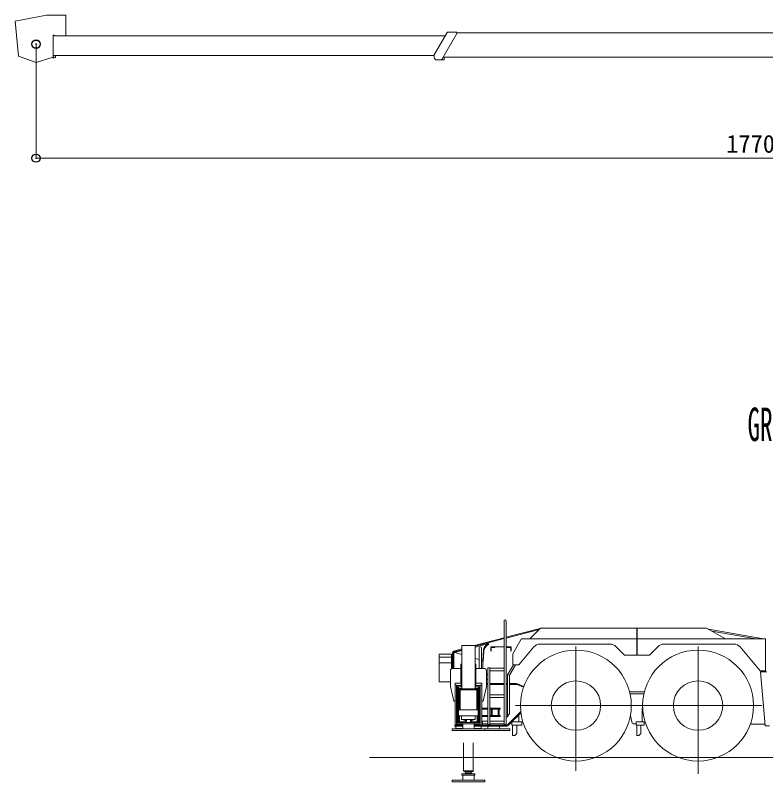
# Model space of a CAD drawing. Units: millimetres, scale not verified. Extents: x -33906 to 32977, y -25518 to 130343.
# Drawn here: x -32314 to -23100, y -25320 to -15915 of the extents above; entities that cross this region are included whole.
import ezdxf
from ezdxf.enums import TextEntityAlignment as Align

# ---------------------------------------------------------------- set-up
doc = ezdxf.new("R2010")
doc.units = ezdxf.units.MM
doc.header["$LTSCALE"] = 200
doc.header["$PDMODE"] = 32
doc.header["$PDSIZE"] = 100
doc.layers.add('0-0_0', color=7, linetype='Continuous', lineweight=18)
doc.layers.add('0-1_DEFPOINTS', color=7, linetype='Continuous')
doc.styles.add('ＭＳ ゴシック', font='')
doc.styles.get('ＭＳ ゴシック').set_extended_font_data('MS Gothic')

# ---------------------------------------------------------------- blocks, each defined once
blk = doc.blocks.new('_OPEN30')
at = {"layer": '0-0_0'}
blk.add_line((0, 0), (-1, 0), dxfattribs=at)
blk.add_lwpolyline([(-1, 0.27), (0, 0), (-1, -0.27)], dxfattribs=at)
blk = doc.blocks.new('D1')
at = {"layer": '0-0_0'}
for p, q in [((-45518.5, -1052.8), (-45518.5, -2452.7)), ((-27818.5, -1094.5), (-27818.5, -2452.7)), ((-27818.5, -2451.7), (-45518.5, -2451.7))]:
    blk.add_line(p, q, dxfattribs=at)
at = {"layer": '0-1_DEFPOINTS'}
for p in [(-45518.5, -1052.3), (-27818.5, -1094), (-45518.5, -2451.7)]:
    blk.add_point(p, dxfattribs=at)
at = {"layer": '0-0_0', "xscale": 2.77, "yscale": 2.77, "rotation": 180}
blk.add_blockref('_OPEN30', (-45518.5, -2451.7), dxfattribs=at)
at = {"layer": '0-0_0', "xscale": 2.77, "yscale": 2.77}
blk.add_blockref('_OPEN30', (-27818.5, -2451.7), dxfattribs=at)
at = {"layer": '0-0_0', "style": 'ＭＳ ゴシック'}
blk.add_text('17700', height=219.9, dxfattribs=at).set_placement((-37043.5, -2451.2), align=Align.BOTTOM_LEFT)

msp = doc.modelspace()

# ---------------------------------------------------------------- linework, layer by layer
at = {"layer": '0-0_0'}
for p, q in [((-32313.5, -15985.4), (-31929.5, -15914.6)), ((-32272.9, -16416.6), (-32313.5, -15985.4)), ((-31929.5, -15914.6), (-31695.1, -15914.6)), ((-31695.1, -16165.6), (-31695.1, -15914.6)), ((-31849.1, -16439.6), (-31849.1, -16158.6)), ((-31832.1, -16165.6), (-27034.4, -16165.6)), ((-27169.1, -16401.4), (-27012, -16126.5)), ((-27076.3, -16456.4), (-26892.7, -16136.4)), ((-26901.4, -16121.4), (-27003.3, -16121.4)), ((-26891.4, -16131.4), (-22230.6, -16131.4)), ((-32059.2, -16492.9), (-32272.9, -16416.6)), ((-31849.1, -16427.8), (-32059.2, -16492.9)), ((-31849.1, -16439.6), (-31844.1, -16439.6)), ((-31844.1, -16407.4), (-27172.6, -16407.4)), ((-31844.1, -16439.6), (-31844.1, -16407.4)), ((-27169.1, -16431.4), (-27169.1, -16401.4)), ((-27059.5, -16427.1), (-22399, -16427.1)), ((-27049.1, -16427.1), (-27049.1, -16434.1)), ((-27139.1, -16461.4), (-27084.9, -16461.4))]:
    msp.add_line(p, q, dxfattribs=at)
at = {"layer": '0-0_0', "color": 3}
for p, q in [((-26313, -23349.2), (-26313, -24619.2)), ((-26285.8, -24619.2), (-26285.8, -23349.2)), ((-26285.8, -23548.6), (-25868.6, -23439.9)), ((-26285.8, -23557.9), (-25881.1, -23452.5)), ((-25997.9, -23569.2), (-25864.6, -23436)), ((-24682.9, -23434.9), (-25862.1, -23434.9)), ((-24682.9, -23766.5), (-24682.9, -23434.9)), ((-24676.9, -23434.9), (-23827.4, -23434.9)), ((-24676.9, -23766.5), (-24676.9, -23434.9)), ((-23825.6, -23435.4), (-23593.9, -23569.2)), ((-23125.8, -23569.2), (-23800.5, -23449.9)), ((-23217.7, -23569.2), (-23759.9, -23473.3)), ((-26677.2, -23650.5), (-26313, -23555.6)), ((-26667.6, -23657.3), (-26313, -23564.9)), ((-26100.6, -23571.5), (-26204.9, -23752.2)), ((-26096.6, -23569.2), (-24682.9, -23569.2)), ((-23102.9, -23569.2), (-24676.9, -23569.2)), ((-23102.9, -23961.5), (-23102.9, -23569.2)), ((-26916.9, -23712.9), (-26832.6, -23691)), ((-26914.6, -23721.7), (-26832.6, -23700.3)), ((-26832.6, -24179.5), (-26832.6, -23650.5)), ((-26832.6, -23650.5), (-26667.6, -23650.5)), ((-26502, -23625.4), (-26667.6, -23668.6)), ((-26667.6, -24179.5), (-26667.6, -23650.5)), ((-26618.3, -23678.8), (-26618.3, -23930.5)), ((-26591.1, -23930.5), (-26591.1, -23678.8)), ((-26501.6, -23627.1), (-26502, -23625.4)), ((-26501.6, -23627.1), (-26500.7, -23631.9)), ((-26475.1, -23665.2), (-26313, -23665.2)), ((-26475.1, -23667.5), (-26475.1, -23665.2)), ((-26475.1, -23667.5), (-26313, -23667.5)), ((-26475.1, -23680), (-26475.1, -23717.5)), ((-26469.1, -23713), (-26469.1, -23680)), ((-26462.6, -23673.5), (-26429.6, -23673.5)), ((-26455.1, -23667.5), (-26455.1, -23667.5)), ((-26425.1, -23669), (-26425.1, -23667.5)), ((-26285.8, -23665.2), (-26225.1, -23665.2)), ((-26285.8, -23667.5), (-26225.1, -23667.5)), ((-26275.1, -23669), (-26275.1, -23667.5)), ((-26275.1, -23667.5), (-26275.1, -23667.5)), ((-26237.6, -23673.5), (-26270.6, -23673.5)), ((-26231.1, -23713), (-26231.1, -23680)), ((-26225.1, -23665.2), (-26225.1, -23667.5)), ((-26225.1, -23680), (-26225.1, -23717.5)), ((-26225.1, -23680), (-26225.1, -23680)), ((-26130.9, -23886.5), (-25946.9, -23667.2)), ((-25870.3, -23631.5), (-25009.3, -23631.5)), ((-25430.1, -23661), (-25430.1, -25188.9)), ((-24938.6, -23660.8), (-24832.9, -23766.5)), ((-24421.2, -23660.8), (-24526.9, -23766.5)), ((-23489.7, -23631.5), (-24350.5, -23631.5)), ((-23930.1, -23661), (-23930.1, -25222.7)), ((-23167.9, -23961.5), (-23412.9, -23667.5)), ((-27111.1, -24092.9), (-27111.1, -23760.1)), ((-27111.1, -23791.5), (-26956.1, -23791.5)), ((-26956.1, -23756.5), (-27107.5, -23756.5)), ((-26956.1, -23934.5), (-26956.1, -23756.5)), ((-26946.1, -23750.7), (-26946.1, -23930.9)), ((-26937.1, -23750.7), (-26937.1, -23930.5)), ((-26929.1, -23732.6), (-26929.1, -23930.5)), ((-26929.1, -23732.6), (-26832.6, -23760.7)), ((-26832.6, -23711.6), (-26921.5, -23734.8)), ((-26565.9, -23703.9), (-26571.2, -23836.3)), ((-26562.5, -23715.7), (-26567.8, -23848.1)), ((-26473.6, -23717.5), (-26475.1, -23717.5)), ((-26226.6, -23717.5), (-26225.1, -23717.5)), ((-26205.2, -23754), (-26205.2, -23886.5)), ((-24832.9, -23766.5), (-24682.9, -23766.5)), ((-24526.9, -23766.5), (-24676.9, -23766.5)), ((-27111.1, -23861.5), (-26956.1, -23861.5)), ((-26843.1, -23883), (-26843.1, -23940.5)), ((-26667.6, -23808.6), (-26618.3, -23822.9)), ((-26657.1, -23940.5), (-26657.1, -23883)), ((-26591.1, -23830.8), (-26571.1, -23836.6)), ((-26571.1, -23836.6), (-26571.1, -23930.5)), ((-26567.8, -23848.1), (-26571.1, -23847.1)), ((-26268.4, -24008), (-26198.3, -23886.5)), ((-26205.2, -23886.5), (-26130.9, -23886.5)), ((-26177.5, -23893.7), (-26179.4, -23886.5)), ((-26971.1, -24152.5), (-26971.1, -23960.5)), ((-26853.1, -23930.5), (-26941.1, -23930.5)), ((-26843.1, -23940.5), (-26843.1, -24110.5)), ((-26657.1, -23940.5), (-26657.1, -24110.5)), ((-26647.1, -23930.5), (-26559.1, -23930.5)), ((-26529.1, -24152.5), (-26529.1, -23960.5)), ((-26513, -23924.2), (-26485.8, -23924.2)), ((-26513, -23924.2), (-26513, -24619.2)), ((-26485.8, -24619.2), (-26485.8, -23924.2)), ((-26313.1, -23961.5), (-26485.8, -23961.5)), ((-26485.4, -23929.2), (-26313, -23929.2)), ((-26247.3, -24014.7), (-26177.5, -23893.7)), ((-23102.9, -23961.5), (-23167.9, -23961.5)), ((-23163, -23972.2), (-23086.9, -23972.2)), ((-23163, -23973.8), (-23163, -23972.2)), ((-23163, -23973.8), (-23108, -24632.8)), ((-26529.1, -24005), (-26513, -24005)), ((-26529.1, -24065), (-26513, -24065)), ((-26268.9, -24521.8), (-26268.9, -24009.8)), ((-26267.3, -24009.3), (-26247.3, -24014.7)), ((-26247.3, -24488.8), (-26247.3, -24014.4)), ((-26971.1, -24096.5), (-27107.5, -24096.5)), ((-26971.1, -24094.9), (-26971.1, -24096.5)), ((-26971.1, -24152.5), (-26930.1, -24330.5)), ((-26913.1, -24110.5), (-26913.1, -24627.5)), ((-26832.6, -24110.5), (-26913.1, -24110.5)), ((-26896.1, -24134.5), (-26913.1, -24134.5)), ((-26896.1, -24627.5), (-26896.1, -24134.5)), ((-26832.6, -24138.5), (-26896.1, -24138.5)), ((-26895.1, -24151.5), (-26885.1, -24141.5)), ((-26892.1, -24169.5), (-26880.1, -24169.5)), ((-26892.1, -24169.5), (-26892.1, -24497.2)), ((-26885.1, -24141.5), (-26839.1, -24141.5)), ((-26880.1, -24157.5), (-26880.1, -24599.5)), ((-26870.1, -24157.5), (-26870.1, -24599.5)), ((-26840.1, -24110.5), (-26840.1, -24138.5)), ((-26839.1, -24141.5), (-26839.1, -24157.5)), ((-26587.1, -24110.5), (-26667.6, -24110.5)), ((-26604.1, -24138.5), (-26667.6, -24138.5)), ((-26661.1, -24141.5), (-26615.1, -24141.5)), ((-26661.1, -24141.5), (-26661.1, -24157.5)), ((-26661.1, -24157.5), (-26605.1, -24157.5)), ((-26660.1, -24110.5), (-26660.1, -24138.5)), ((-26630.1, -24157.5), (-26630.1, -24599.5)), ((-26620.1, -24157.5), (-26620.1, -24599.5)), ((-26608.1, -24169.5), (-26620.1, -24169.5)), ((-26605.1, -24151.5), (-26615.1, -24141.5)), ((-26608.1, -24169.5), (-26608.1, -24497.2)), ((-26605.1, -24151.5), (-26605.1, -24157.5)), ((-26604.1, -24134.5), (-26604.1, -24627.5)), ((-26587.1, -24134.5), (-26604.1, -24134.5)), ((-26587.1, -24110.5), (-26587.1, -24627.5)), ((-26529.1, -24152.5), (-26570.1, -24330.5)), ((-26529.1, -24117.5), (-26513, -24117.5)), ((-26529.1, -24126.5), (-26513, -24126.5)), ((-26485.8, -24117.5), (-26313, -24117.5)), ((-26485.8, -24126.5), (-26313, -24126.5)), ((-26285.8, -24117.5), (-26269.1, -24117.5)), ((-26285.8, -24126.5), (-26269.1, -24126.5)), ((-26247.5, -24117.5), (-26162.7, -24117.5)), ((-26247.5, -24126.5), (-26162.7, -24126.5)), ((-26151.4, -24128.7), (-26072.1, -24161)), ((-26148, -24120.4), (-26069.1, -24152.5)), ((-26870.1, -24176.5), (-26832.6, -24176.5)), ((-26869.1, -24188.5), (-26860.1, -24179.5)), ((-26869.1, -24188.5), (-26869.1, -24191.5)), ((-26860.1, -24179.5), (-26640.1, -24179.5)), ((-26858.1, -24437.5), (-26858.1, -24191.5)), ((-26852.1, -24437.5), (-26852.1, -24191.5)), ((-26667.6, -24176.5), (-26630.1, -24176.5)), ((-26648.1, -24437.5), (-26648.1, -24191.5)), ((-26642.1, -24437.5), (-26642.1, -24191.5)), ((-26631.1, -24188.5), (-26640.1, -24179.5)), ((-26485.4, -24244.2), (-26485.8, -24244.2)), ((-26485.4, -24254.2), (-26313, -24254.2)), ((-24589, -24216.5), (-24771.2, -24216.5)), ((-24765.2, -24241.5), (-24594.9, -24241.5)), ((-24765.2, -24241.5), (-24594.9, -24241.5)), ((-26930.1, -24330.5), (-26913.1, -24330.5)), ((-26570.1, -24330.5), (-26587.1, -24330.5)), ((-26313.1, -24286.5), (-26485.8, -24286.5)), ((-26870.1, -24437.5), (-26630.1, -24437.5)), ((-26630.1, -24467.5), (-26630.1, -24437.5)), ((-26587.1, -24420), (-26513, -24420)), ((-26587.1, -24432), (-26513, -24432)), ((-26485.8, -24420), (-26361.1, -24420)), ((-26485.8, -24432), (-26361.1, -24432)), ((-26470.1, -24507), (-26470.1, -24432)), ((-26458.1, -24507), (-26458.1, -24432)), ((-26384.1, -24507), (-26384.1, -24432)), ((-26372.1, -24507), (-26372.1, -24432)), ((-26361.1, -24432), (-26361.1, -24420)), ((-26173.7, -24386.5), (-23147.6, -24386.5)), ((-24617.1, -24587.5), (-24617.1, -24448.7)), ((-24610.3, -24406.6), (-24614.8, -24427.6)), ((-26892.1, -24497.2), (-26880.1, -24497.2)), ((-26888.1, -24497.2), (-26888.1, -24589.5)), ((-26870.1, -24510.5), (-26870.1, -24467.5)), ((-26870.1, -24510.5), (-26630.1, -24510.5)), ((-26865.1, -24577.5), (-26865.1, -24510.5)), ((-26858.1, -24587.5), (-26858.1, -24510.5)), ((-26835.1, -24510.5), (-26835.1, -24556.5)), ((-26665.1, -24547.5), (-26665.1, -24510.5)), ((-26665.1, -24547.5), (-26665.1, -24556.5)), ((-26642.1, -24587.5), (-26642.1, -24510.5)), ((-26635.1, -24577.5), (-26635.1, -24510.5)), ((-26630.1, -24467.5), (-26630.1, -24510.5)), ((-26608.1, -24497.2), (-26620.1, -24497.2)), ((-26612.1, -24497.2), (-26612.1, -24589.5)), ((-26587.1, -24507), (-26513, -24507)), ((-26587.1, -24519), (-26513, -24519)), ((-26485.8, -24507), (-26361.1, -24507)), ((-26485.8, -24519), (-26361.1, -24519)), ((-26361.1, -24519), (-26361.1, -24507)), ((-26283.9, -24525.4), (-26283.9, -24523.8)), ((-26270.9, -24523.8), (-26283.9, -24523.8)), ((-26270.9, -24525.4), (-26283.9, -24525.4)), ((-26106.7, -24459.2), (-26274.1, -24627.5)), ((-26268.9, -24510.4), (-26247.3, -24488.8)), ((-26267.3, -24521.8), (-26267.3, -24508.8)), ((-26104.9, -24474.4), (-26265.6, -24636)), ((-26207.1, -24577.5), (-26132.1, -24502.5)), ((-26132.1, -24502.5), (-26132.1, -24587.5)), ((-24761.2, -24511.6), (-24744.7, -24587.8)), ((-26820.1, -24627.5), (-26916.1, -24627.5)), ((-26916.1, -24627.5), (-26916.1, -24639.5)), ((-26820.1, -24639.5), (-26916.1, -24639.5)), ((-26905.1, -24639.5), (-26905.1, -24667.5)), ((-26895.1, -24613.5), (-26895.1, -24599.5)), ((-26895.1, -24599.5), (-26830.1, -24599.5)), ((-26895.1, -24613.5), (-26820.1, -24613.5)), ((-26888.1, -24589.5), (-26880.1, -24589.5)), ((-26885.1, -24627.5), (-26885.1, -24613.5)), ((-26885.1, -24627.5), (-26820.1, -24627.5)), ((-26867.6, -24590.5), (-26867.6, -24587.5)), ((-26867.6, -24587.5), (-26788.1, -24587.5)), ((-26858.6, -24599.5), (-26867.6, -24590.5)), ((-26865.1, -24577.5), (-26858.1, -24577.5)), ((-26835.1, -24556.5), (-26665.1, -24556.5)), ((-26830.1, -24611.5), (-26830.1, -24595.5)), ((-26830.1, -24595.5), (-26670.1, -24595.5)), ((-26830.1, -24611.5), (-26670.1, -24611.5)), ((-26820.1, -24671.5), (-26820.1, -24611.5)), ((-26810.1, -24556.5), (-26810.1, -24559)), ((-26808.1, -24566.5), (-26810.1, -24559)), ((-26808.2, -24566), (-26808.1, -24566.5)), ((-26808.1, -24566.5), (-26775.1, -24566.5)), ((-26784.1, -24581.1), (-26784.1, -24576.5)), ((-26775.1, -24556.5), (-26775.1, -24593.5)), ((-26775.1, -24593.5), (-26725.1, -24593.5)), ((-26725.1, -24593.5), (-26725.1, -24556.5)), ((-26725.1, -24566.5), (-26692.1, -24566.5)), ((-26716.1, -24576.5), (-26716.1, -24581.1)), ((-26712, -24587.5), (-26632.6, -24587.5)), ((-26692.1, -24566.5), (-26690.1, -24559)), ((-26692.1, -24566.5), (-26691.9, -24566)), ((-26690.1, -24556.5), (-26690.1, -24559)), ((-26680.1, -24611.5), (-26680.1, -24671.5)), ((-26680.1, -24613.5), (-26605.1, -24613.5)), ((-26680.1, -24627.5), (-26615.1, -24627.5)), ((-26274.1, -24627.5), (-26680.1, -24627.5)), ((-26274.1, -24639.5), (-26680.1, -24639.5)), ((-26670.1, -24595.5), (-26670.1, -24611.5)), ((-26641.6, -24599.5), (-26670.1, -24599.5)), ((-26670.1, -24599.5), (-26605.1, -24599.5)), ((-26635.1, -24577.5), (-26642.1, -24577.5)), ((-26641.6, -24599.5), (-26632.6, -24590.5)), ((-26632.6, -24590.5), (-26632.6, -24587.5)), ((-26612.1, -24589.5), (-26620.1, -24589.5)), ((-26615.1, -24627.5), (-26615.1, -24613.5)), ((-26605.1, -24613.5), (-26605.1, -24599.5)), ((-26595.1, -24639.5), (-26595.1, -24667.5)), ((-26587.1, -24578.5), (-26579.1, -24578.5)), ((-26579.1, -24611.5), (-26576.8, -24611.5)), ((-26576.7, -24611.5), (-26513.1, -24611.5)), ((-26573.8, -24579.2), (-26513, -24579.2)), ((-26513, -24611.5), (-26513.1, -24611.5)), ((-26513, -24619.2), (-26485.8, -24619.2)), ((-26510.2, -24671.5), (-26510.2, -24639.5)), ((-26485.8, -24579.2), (-26485.4, -24579.2)), ((-26485.1, -24611.5), (-26485.8, -24611.5)), ((-26485.4, -24579.2), (-26313, -24579.2)), ((-26485.1, -24611.5), (-26313.1, -24611.5)), ((-26370.2, -24639.5), (-26370.2, -24671.5)), ((-26313, -24619.2), (-26285.8, -24619.2)), ((-26265.6, -24636), (-26274.1, -24627.5)), ((-26274.1, -24627.5), (-26274.1, -24639.5)), ((-26217.1, -24625.5), (-26217.1, -24587.5)), ((-26092.1, -24587.5), (-26217.1, -24587.5)), ((-26092.1, -24625.5), (-26217.1, -24625.5)), ((-26207.1, -24587.5), (-26207.1, -24577.5)), ((-26207.1, -24625.5), (-26207.1, -24753.5)), ((-26157.1, -24625.5), (-26157.1, -24728.5)), ((-26092.1, -24625.5), (-26092.1, -24587.5)), ((-24715.4, -24611.5), (-24692.1, -24611.5)), ((-24692.1, -24587.5), (-24692.1, -24625.5)), ((-24692.1, -24587.5), (-24592.1, -24587.5)), ((-24692.1, -24625.5), (-24592.1, -24625.5)), ((-24682.1, -24625.5), (-24682.1, -24753.5)), ((-24632.1, -24625.5), (-24632.1, -24728.5)), ((-24592.1, -24587.5), (-24592.1, -24625.5)), ((-23286, -24606.2), (-23285.2, -24606.7)), ((-23109.5, -24615), (-23258, -24615)), ((-23108, -24634.4), (-23108, -24632.8)), ((-23053, -24634.4), (-23108, -24634.4)), ((-26950.1, -24690.5), (-26950.1, -24671.5)), ((-26950.1, -24671.5), (-26550.1, -24671.5)), ((-26950.1, -24690.5), (-26550.1, -24690.5)), ((-26820.1, -24667.5), (-26905.1, -24667.5)), ((-26595.1, -24667.5), (-26680.1, -24667.5)), ((-26550.1, -24671.5), (-26550.1, -24690.5)), ((-26550.1, -24671.5), (-26240.2, -24671.5)), ((-26550.1, -24690.5), (-26240.2, -24690.5)), ((-26240.2, -24671.5), (-26240.2, -24690.5)), ((-26157.1, -24728.5), (-26182.1, -24753.5)), ((-24632.1, -24728.5), (-24657.1, -24753.5)), ((-26182.1, -24753.5), (-26207.1, -24753.5)), ((-24657.1, -24753.5), (-24682.1, -24753.5)), ((-26810.1, -24842.9), (-26810.1, -25189.5)), ((-26690.1, -24842.9), (-26690.1, -25189.5)), ((-27964.7, -25024), (-16115.1, -25024)), ((-26810.1, -25189.5), (-26808.1, -25197)), ((-26810.1, -25189.5), (-26690.1, -25189.5)), ((-26808.1, -25197), (-26692.1, -25197)), ((-26784.1, -25211.1), (-26784.1, -25207)), ((-26716.1, -25207), (-26716.1, -25212)), ((-26692.1, -25197), (-26690.1, -25189.5)), ((-26950.1, -25320.5), (-26950.1, -25301.5)), ((-26950.1, -25301.5), (-26550.1, -25301.5)), ((-26830.1, -25225.5), (-26670.1, -25225.5)), ((-26830.1, -25241), (-26830.1, -25225.5)), ((-26830.1, -25241), (-26670.1, -25241)), ((-26819.1, -25241.5), (-26820.1, -25242.5)), ((-26820.1, -25301.5), (-26820.1, -25242.5)), ((-26819.1, -25241.5), (-26681.1, -25241.5)), ((-26716.7, -25212), (-26782.4, -25212)), ((-26681.1, -25241.5), (-26680.1, -25242.5)), ((-26680.1, -25242.5), (-26680.1, -25301.5)), ((-26670.1, -25225.5), (-26670.1, -25241)), ((-26550.1, -25301.5), (-26550.1, -25320.5)), ((-26950.1, -25320.5), (-26550.1, -25320.5))]:
    msp.add_line(p, q, dxfattribs=at)
at = {"layer": '0-0_0'}
for points in [[(-31849.1, -16158.6), (-31839.1, -16158.6), (-31832.1, -16165.6)], [(-31819.1, -16407.4), (-31819.1, -16432.4), (-31844.1, -16432.4)], [(-27078.6, -16459.1), (-27049.1, -16459.1), (-27049.1, -16434.1)]]:
    msp.add_lwpolyline(points, dxfattribs=at)
at = {"layer": '0-0_0', "color": 3}
for points in [[(-26895.1, -24151.5), (-26895.1, -24157.5), (-26839.1, -24157.5)], [(-26631.1, -24188.5), (-26631.1, -24191.5), (-26869.1, -24191.5)], [(-26587.1, -24616.5), (-26579.1, -24616.5), (-26579.1, -24578.5)]]:
    msp.add_lwpolyline(points, dxfattribs=at)
at = {"layer": '0-0_0'}
msp.add_circle((-32059.1, -16268.6), 52.5, dxfattribs=at)
at = {"layer": '0-0_0', "color": 3}
for centre, radius in [((-25430.1, -24386.5), 680.5), ((-23930.1, -24386.5), 680.5), ((-25430.1, -24386.5), 303.5), ((-23930.1, -24386.5), 303.5)]:
    msp.add_circle(centre, radius, dxfattribs=at)
at = {"layer": '0-0_0'}
for centre, radius, start, end in [((-31928.7, -15923.6), 9, 97.52888, 100.43748), ((-31928.7, -15923.6), 9, 90, 95.21874), ((-27003.3, -16131.4), 10, 90, 150.25512), ((-26901.4, -16131.4), 10, 330.16446, 90), ((-27139.1, -16431.4), 30, 180, 270), ((-27084.9, -16451.4), 10, 270, 330.16446)]:
    msp.add_arc(centre, radius, start, end, dxfattribs=at)
at = {"layer": '0-0_0', "color": 3}
for centre, radius, start, end in [((-26299.4, -23349.2), 13.6, 0, 180), ((-25862.1, -23438.5), 3.6, 90, 135), ((-23827.4, -23438.5), 3.6, 60, 90), ((-26096.6, -23573.8), 4.6, 90, 150.00001), ((-26604.7, -23678.8), 13.6, 0, 180), ((-26462.6, -23680), 6.5, 90, 180), ((-26429.6, -23669), 4.5, 270, 0), ((-26270.6, -23669), 4.5, 180.00002, 270), ((-26237.6, -23680), 6.5, 0, 90.00004), ((-25870.3, -23731.5), 100, 90, 140), ((-25009.3, -23731.5), 100, 45, 90), ((-24350.5, -23731.5), 100, 90, 135), ((-23489.7, -23731.5), 100, 39.80557, 90), ((-27107.5, -23760.1), 3.6, 90, 180), ((-26907.1, -23750.7), 39, 104.59918, 180), ((-26907.1, -23750.7), 30, 104.59918, 180), ((-26200.6, -23754), 4.6, 150.00002, 180), ((-26941.1, -23960.5), 30, 90, 180), ((-26853.1, -23940.5), 10, 359.99913, 90), ((-26647.1, -23940.5), 10, 90, 180.00087), ((-26559.1, -23960.5), 30, 0, 90), ((-26265.3, -24009.8), 3.6, 150, 180), ((-27107.5, -24092.9), 3.6, 180, 270), ((-26162.7, -24156.5), 39, 67.83377, 90), ((-26162.7, -24156.5), 30, 67.83377, 90), ((-24517.1, -24448.7), 100, 167.79934, 180), ((-26270.9, -24521.8), 3.6, 270, 0), ((-26270.9, -24521.8), 2, 270, 0), ((-26794.1, -24576.5), 10, 359.99998, 89.99998), ((-26750.1, -24611.5), 45, 140.21236, 159.17281), ((-26786.6, -24581.1), 2.5, 320.21232, 359.99993), ((-26706.1, -24576.5), 10, 89.99993, 179.99996), ((-26713.6, -24581.1), 2.5, 180.00009, 219.78769), ((-26750.1, -24611.5), 45, 20.82717, 39.78758), ((-26573.8, -24584.5), 5.3, 123.17307, 180), ((-26573.8, -24584.5), 5.3, 90, 123.17307), ((-24715.4, -24581.5), 30, 192.20066, 270), ((-23258, -24566), 49, 236.15802, 270), ((-26794.1, -25207), 10, 0, 89.99998), ((-26706.1, -25207), 10, 89.99998, 179.99996), ((-26750.1, -25241.5), 45, 139.07347, 159.17281), ((-26786.6, -25211.1), 2.5, 320.21232, 359.99993), ((-26713.6, -25211.1), 2.5, 180.00009, 219.78769), ((-26750.1, -25241.5), 45, 20.82717, 40.92652)]:
    msp.add_arc(centre, radius, start, end, dxfattribs=at)
for centre, major_axis, ratio, start_param, end_param in [((-26371.9, -23663.9), (192.2, 55.3), 0.480783, 2.274219, 2.983629), ((-26368.5, -23675.7), (192.2, 55.3), 0.480783, 2.183182, 2.983629), ((-26462.6, -23680), (12.5, 0), 0.999982, 1.570796, 3.141593), ((-26237.6, -23680), (12.5, 0), 0.999982, 6.283185, 7.853982), ((-26473.6, -23713), (4.5, 0), 0.999899, 4.712389, 6.283185), ((-26226.6, -23713), (4.5, 0), 0.999899, 3.141593, 4.712389), ((-26773.1, -23883), (-70, 0), 0.275637, 5.728338, 6.283185), ((-26727.1, -23883), (-70, 0), 0.275637, 3.141593, 3.696384), ((-26773.1, -23904.2), (70, 0), 0.275637, 2.586746, 3.141593), ((-26727.1, -23904.2), (70, 0), 0.275637, 6.283185, 6.837977)]:
    msp.add_ellipse(centre, major_axis=major_axis, ratio=ratio, start_param=start_param, end_param=end_param, dxfattribs=at)
at = {"layer": '0-0_0'}
msp.add_point((-32059.1, -16268.6), dxfattribs=at)

# ---------------------------------------------------------------- block references
msp.add_blockref('D1', (13459.3, -15216.3), dxfattribs=at)

# ---------------------------------------------------------------- texts
at = {"layer": '0-0_0', "style": 'ＭＳ ゴシック', "width": 0.55}
msp.add_text('GR70015', height=410.6, dxfattribs=at).set_placement((-23322.6, -21262.9), align=Align.BOTTOM_LEFT)

doc.saveas('drawing.dxf')
